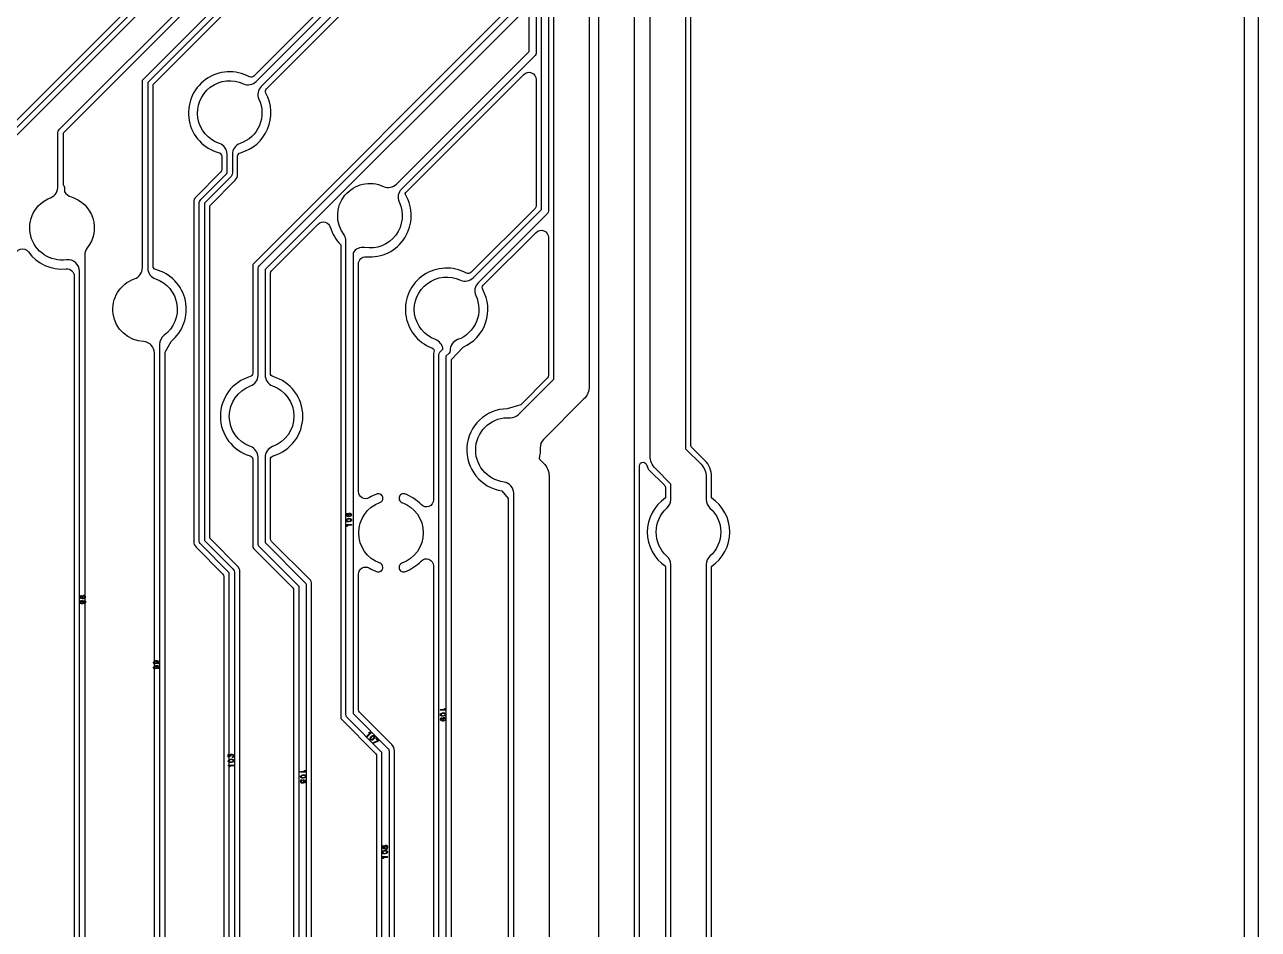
# Model space of a CAD drawing. Extents: x -945 to -170, y -475 to 73.
# Drawn here: x -859.65 to -842.2, y -380.8 to -368.01 of the extents above; entities that cross this region are included whole.
import ezdxf

# ---------------------------------------------------------------- set-up
doc = ezdxf.new("R2010")
doc.units = 0
for name, color, linetype in [('bak_bak_btr2-bcq8108', 11, 'Continuous'), ('bak_outline', 7, 'Continuous'), ('biaozhu1', 4, 'Continuous'), ('quyukuang', 5, 'Continuous')]:
    doc.layers.add(name, color=color, linetype=linetype)

msp = doc.modelspace()

# ---------------------------------------------------------------- linework, layer by layer
at = {"layer": 'bak_bak_btr2-bcq8108', "linetype": 'Continuous'}
for points in [[(-842.404, -329.098), (-842.404, -346.279), (-842.404, -346.279), (-842.404, -382.831), (-842.404, -382.831), (-842.404, -399.357, -0.198968), (-842.638, -399.923), (-854.48, -411.764, 0.198851), (-854.685, -412.259), (-854.685, -420.29, -0.414221), (-854.985, -420.59), (-855.078, -420.59)], [(-851.667, -343.261), (-851.667, -373.126, -0.198915), (-851.74, -373.303), (-852.312, -373.875, 0.203914), (-852.36, -373.993, -0.085503), (-852.376, -374.147), (-852.313, -374.21, -0.206463), (-852.234, -374.391), (-852.234, -381.902, -0.146473), (-852.276, -382.04, 0.412103), (-852.227, -382.146), (-852.18, -382.146), (-852.18, -382.652), (-852.789, -382.652), (-852.789, -382.146), (-852.74, -382.146, 0.434964), (-852.678, -382.061, -0.173135), (-852.734, -381.902), (-852.734, -374.637, 0.366695), (-852.871, -374.477, -0.976695), (-852.781, -373.569, 0.196835), (-852.667, -373.522), (-852.167, -373.022), (-852.167, -343.387, 0.207767)], [(-853.792, -381.82), (-853.792, -372.679, -0.203655), (-853.778, -372.643), (-853.734, -372.599, 0.286842), (-853.841, -372.464, -1.045488), (-853.488, -371.623, 0.309826), (-853.308, -371.589), (-852.342, -370.623), (-852.342, -344.698)], [(-852.242, -344.679), (-852.242, -370.644, -0.200121), (-852.256, -370.679), (-853.237, -371.66, 0.306549), (-853.271, -371.839, -0.442445), (-853.527, -372.464, 0.318508), (-853.633, -372.619, -0.200121), (-853.648, -372.655), (-853.692, -372.698), (-853.692, -381.799)], [(-860.08, -369.394, 0.346364), (-859.921, -369.517), (-859.817, -369.517, 0.184721), (-859.809, -369.513), (-855.486, -365.19), (-855.486, -347.392, 0.181859), (-855.489, -347.384), (-856.887, -345.985), (-859.067, -345.985, -0.225869), (-859.096, -345.971), (-860.239, -344.829, 0.191336), (-860.418, -344.755), (-861.775, -344.755)], [(-851.032, -345.975), (-851.032, -381.444, -0.198954), (-851.105, -381.621), (-851.45, -381.964, 0.101663), (-851.505, -382.068, 0.399141), (-851.439, -382.13), (-851.303, -382.13), (-851.303, -382.636), (-851.911, -382.636), (-851.911, -382.13), (-851.772, -382.13, 0.323508), (-851.711, -382.083, 0.081947), (-851.765, -381.963, -0.443196), (-851.783, -381.593), (-851.532, -381.341), (-851.532, -345.815, -0.203826)], [(-854.597, -382.082), (-854.597, -378.3), (-855.091, -377.806, -0.207121), (-855.106, -377.769), (-855.106, -371.073, 0.150797), (-855.134, -370.982, -0.776666), (-854.575, -370.297, 0.314876), (-854.392, -370.264), (-852.516, -368.389), (-852.516, -346.916)], [(-852.416, -346.897), (-852.416, -368.41, -0.200099), (-852.431, -368.445), (-854.322, -370.336, 0.30861), (-854.354, -370.516, -0.605533), (-854.843, -371.161, 0.299983), (-855.006, -371.235), (-855.006, -377.75), (-854.512, -378.244, -0.207121), (-854.497, -378.281), (-854.497, -382.081, 0.397199)], [(-850.512, -381.563), (-850.512, -375.647, 0.217403), (-850.568, -375.525, -0.446932), (-850.565, -374.844, 0.203944), (-850.512, -374.729), (-850.512, -374.506), (-850.731, -374.287, -0.202686), (-850.805, -374.106), (-850.805, -346.913, -0.198954)], [(-850.305, -347.017), (-850.305, -374.006), (-850.085, -374.226, -0.202686), (-850.012, -374.406), (-850.012, -374.725, 0.210802), (-849.959, -374.845, -0.448525), (-849.958, -375.526, 0.205441), (-850.012, -375.642), (-850.012, -381.563, -0.350371)], [(-849.936, -381.563), (-849.936, -375.67, 0.532293), (-849.936, -374.702), (-849.936, -374.402, 0.198931), (-850.031, -374.172), (-850.218, -373.985, -0.136152), (-850.229, -373.96), (-850.229, -347.063, -0.136486)], [(-855.422, -365.233), (-859.756, -369.566, -0.202899), (-859.819, -369.592), (-859.956, -369.592, 0.291631), (-860.103, -369.686, -0.013415), (-860.113, -369.708, 0.318975), (-860.081, -369.893), (-859.883, -370.092, -0.196768), (-859.858, -370.153), (-859.858, -382.08, 0.424367), (-859.79, -382.146), (-859.592, -382.146), (-859.592, -382.652), (-860.2, -382.652), (-860.2, -382.146), (-859.999, -382.146, 0.409828), (-859.933, -382.081), (-859.933, -370.151, 0.219829), (-859.938, -370.142), (-860.137, -369.943, 0.315671), (-860.322, -369.915)], [(-855.562, -365.159), (-859.829, -369.427, -0.198964), (-859.865, -369.441), (-859.899, -369.441, -0.366029), (-859.949, -369.4)], [(-858.875, -382.082), (-858.875, -371.496, 0.450275), (-859.057, -371.334, -0.895155), (-859.285, -370.456, 0.333833), (-859.182, -370.29, -0.045052), (-859.181, -370.283, -0.040612), (-859.182, -370.271), (-859.182, -369.55, -0.197344), (-859.157, -369.489), (-855.176, -365.508)], [(-855.112, -365.55), (-859.104, -369.542, 0.180971), (-859.107, -369.55), (-859.107, -370.274, -0.198874), (-859.085, -370.328), (-859.085, -370.372, 0.191332), (-858.99, -370.446, -0.529306), (-858.765, -371.166, 0.171358), (-858.8, -371.269), (-858.8, -382.08, 0.414243)], [(-854.781, -365.696), (-857.91, -368.825), (-857.91, -371.455, 0.313836), (-857.8, -371.604, -0.604313), (-857.677, -372.402, 0.234568), (-857.741, -372.532), (-857.741, -382.081, 0.401102), (-857.677, -382.146), (-857.474, -382.146), (-857.474, -382.652), (-858.082, -382.652), (-858.082, -382.146), (-857.879, -382.146, 0.407341), (-857.816, -382.079), (-857.816, -372.653, 0.394578), (-857.967, -372.491, -0.82946), (-858.095, -371.603, 0.324738), (-857.985, -371.447), (-857.985, -368.812, -0.215633), (-857.974, -368.783), (-854.845, -365.654)], [(-857.665, -381.969), (-857.665, -372.639), (-857.579, -372.488, 0.612185), (-857.797, -371.472, -0.339276), (-857.834, -371.423), (-857.834, -368.857), (-854.728, -365.75, 0.198961)], [(-853.65, -365.979), (-856.409, -368.738, -0.338191), (-856.469, -368.747, 1.128505), (-856.901, -369.822, -0.341025), (-856.864, -369.87), (-856.864, -370.059, -0.199), (-856.879, -370.094), (-857.227, -370.442, 0.198967), (-857.26, -370.522), (-857.26, -375.319, 0.19896), (-857.227, -375.399), (-856.847, -375.778, -0.199097), (-856.833, -375.813), (-856.833, -381.969, -0.414254)], [(-856.757, -382.081), (-856.757, -375.766, 0.218111), (-856.762, -375.756), (-857.16, -375.358, -0.192219), (-857.184, -375.298), (-857.184, -370.541, -0.193802), (-857.158, -370.481), (-856.792, -370.115, 0.198052), (-856.788, -370.106), (-856.788, -369.839, 0.30954), (-856.896, -369.69, -1.058685), (-856.556, -368.845, 0.308947), (-856.376, -368.813), (-853.574, -366.011)], [(-853.489, -366.067), (-856.306, -368.884, 0.302514), (-856.339, -369.061, -0.449153), (-856.603, -369.69, 0.324738), (-856.713, -369.846), (-856.713, -370.106, -0.199146), (-856.739, -370.168), (-857.105, -370.534, 0.227926), (-857.109, -370.544), (-857.109, -375.298, 0.232467), (-857.104, -375.308), (-856.706, -375.706, -0.196501), (-856.682, -375.768), (-856.682, -382.08, 0.414243)], [(-856.606, -381.969), (-856.606, -375.746, 0.198955), (-856.64, -375.666), (-857.019, -375.286, -0.198757), (-857.033, -375.251), (-857.033, -370.59, -0.198831), (-857.019, -370.555), (-856.671, -370.207, 0.19841), (-856.638, -370.127), (-856.638, -369.87, -0.343933), (-856.6, -369.821, 0.487319), (-856.24, -368.976, -0.334408), (-856.231, -368.916), (-853.435, -366.12, 0.198933)], [(-852.782, -367.758), (-856.41, -371.387, 0.198757), (-856.425, -371.422), (-856.425, -372.939, -0.338267), (-856.462, -372.987, 0.751639), (-856.461, -374.108, -0.333969), (-856.425, -374.156), (-856.425, -375.385, 0.19899), (-856.41, -375.421), (-855.86, -375.971, -0.198757), (-855.846, -376.006), (-855.846, -381.969, -0.414253)], [(-855.77, -382.079), (-855.77, -375.954), (-856.333, -375.391, -0.208823), (-856.349, -375.354), (-856.349, -374.128, 0.314906), (-856.457, -373.976, -0.698421), (-856.456, -373.119, 0.306476), (-856.349, -372.971), (-856.349, -371.453, -0.200121), (-856.335, -371.418), (-852.691, -367.775)], [(-852.606, -367.831), (-856.249, -371.474), (-856.249, -372.967, 0.306118), (-856.146, -373.117, -0.704349), (-856.145, -373.977, 0.312949), (-856.249, -374.13), (-856.249, -375.333), (-855.686, -375.897, -0.208823), (-855.67, -375.933), (-855.67, -382.082, 0.393075)], [(-854.421, -381.969), (-854.421, -378.279, 0.198941), (-854.458, -378.19), (-854.915, -377.733, -0.198811), (-854.93, -377.698), (-854.93, -375.781, -0.585093), (-854.775, -375.694, 0.051248), (-854.667, -375.745, 0.540553), (-854.584, -375.682, 0.301854), (-854.624, -375.626, -0.703292), (-854.625, -374.767, 0.325781), (-854.584, -374.706, 0.50338), (-854.664, -374.646, 0.05258), (-854.775, -374.698, -0.585613), (-854.93, -374.611), (-854.93, -371.393, -0.440588), (-854.819, -371.292, 0.611513), (-854.265, -370.413, -0.334514), (-854.261, -370.382), (-852.592, -368.713, -0.667995), (-852.417, -368.785), (-852.417, -370.571, -0.19899), (-852.432, -370.607), (-853.342, -371.516, -0.33816), (-853.402, -371.524, 1.069306), (-853.893, -372.58, -0.390923), (-853.862, -372.642, 0.071501), (-853.868, -372.677), (-853.868, -374.728, -0.680552), (-854.044, -374.797, 0.120246), (-854.275, -374.646, 0.531219), (-854.356, -374.711, 0.295794), (-854.316, -374.766, -0.703418), (-854.315, -375.625, 0.325597), (-854.356, -375.686, 0.523259), (-854.272, -375.745, 0.118535), (-854.044, -375.595, -0.680302), (-853.868, -375.664), (-853.868, -381.851, 0.199)], [(-855.594, -381.969), (-855.594, -375.902, 0.198855), (-855.609, -375.867), (-856.159, -375.316, -0.198874), (-856.174, -375.281), (-856.174, -374.156, -0.338003), (-856.137, -374.108, 0.751639), (-856.137, -372.987, -0.333849), (-856.174, -372.939), (-856.174, -371.526, -0.198845), (-856.159, -371.491), (-855.498, -370.83, -0.570482), (-855.328, -370.873, 0.125465), (-855.181, -371.122), (-855.181, -377.802, 0.198867), (-855.167, -377.837), (-854.687, -378.317, -0.198874), (-854.673, -378.352), (-854.673, -381.969, -0.414254)], [(-853.616, -381.747), (-853.616, -372.743), (-853.451, -372.571, 0.442479), (-853.172, -371.754, -0.33442), (-853.164, -371.694), (-852.417, -370.947, -0.668082), (-852.243, -371.019), (-852.243, -372.97, -0.199), (-852.257, -373.006), (-852.635, -373.384), (-852.825, -373.441, 0.921788), (-852.9, -374.601), (-852.81, -374.711), (-852.81, -381.913, -0.423669)], [(-859.783, -371.28, -0.72989), (-859.598, -371.221, 0.269993), (-859.063, -371.463, -0.444847), (-858.95, -371.564), (-858.95, -381.969, -0.414228), (-859, -382.019), (-859.218, -382.019, 0.414253), (-859.268, -382.069), (-859.268, -383.44, 0.414107), (-859.218, -383.49), (-859, -383.49, -0.414082), (-858.95, -383.54), (-858.95, -387.968, -0.199084), (-858.965, -388.003), (-859.653, -388.691, 0.198403)], [(-850.956, -381.445), (-850.956, -374.247, -0.423371), (-850.904, -374.197, -0.28483), (-850.86, -374.225, 0.012776), (-850.853, -374.24), (-850.837, -374.283, 0.103085), (-850.826, -374.3), (-850.599, -374.526, -0.145067), (-850.588, -374.552), (-850.588, -374.702)], [(-850.588, -375.67), (-850.588, -381.563, 0.100245), (-850.562, -381.69), (-850.544, -381.775), (-850.544, -381.974, -0.38194), (-850.594, -382.019), (-850.748, -382.019, 0.414253), (-850.798, -382.069), (-850.798, -383.491, -0.485524), (-850.71, -383.625, 0.080576), (-850.727, -383.728), (-850.727, -386.925, 0.116199), (-850.693, -387.071), (-850.693, -388.964, -0.198855), (-850.707, -389), (-852.438, -390.731, 0.198757), (-852.453, -390.766), (-852.453, -400.634), (-857.739, -405.921, -0.198874), (-857.775, -405.935, -0.414095), (-857.825, -405.885)]]:
    msp.add_lwpolyline(points, format="xyb", dxfattribs=at)
at = {"layer": 'bak_bak_btr2-bcq8108'}
msp.add_arc((-850.262, -375.186), 0.583, 123.9775, 236.0225, dxfattribs=at)
at = {"layer": 'bak_outline', "linetype": 'Continuous'}
msp.add_lwpolyline([(-842.204, -329.098), (-842.204, -399.357, -0.198916), (-842.497, -400.064), (-854.338, -411.905, 0.198918), (-854.485, -412.259), (-854.485, -420.29, -0.414216), (-854.985, -420.79), (-863.985, -420.79, -0.414364), (-864.485, -420.29), (-864.485, -412.209, 0.19873), (-864.631, -411.856), (-876.385, -400.102, -0.198916), (-876.678, -399.395), (-876.678, -329.095, -0.198917)], format="xyb", dxfattribs=at)
at = {"layer": 'biaozhu1'}
for p, q in [((-854.81, -378.069), (-854.77, -378.029)), ((-854.717, -378.159), (-854.654, -378.133))]:
    msp.add_line(p, q, dxfattribs=at)
at = {"layer": 'biaozhu1', "linetype": 'Continuous'}
for points in [[(-855.093, -374.924, -1.487712), (-855.093, -374.935, 0.775304), (-855.075, -374.957)], [(-855.026, -374.946, -0.421687), (-855.102, -374.956), (-855.105, -374.948, -0.095784), (-855.106, -374.946)], [(-855.106, -375.019, -0.379177), (-855.061, -374.991, -0.482475), (-855.026, -375.021)], [(-855.026, -375.021, -0.402615), (-855.102, -375.029), (-855.106, -375.02, -0.055632), (-855.106, -375.019)], [(-855.104, -375.087, -0.70052), (-855.101, -375.078), (-855.031, -375.078, -1), (-855.031, -375.088), (-855.087, -375.088)], [(-855.083, -375.095, -1.522268), (-855.095, -375.095), (-855.104, -375.087)], [(-855.087, -375.088, -0.069267), (-855.086, -375.089), (-855.083, -375.095)], [(-858.787, -376.106, -0.42058), (-858.864, -376.117), (-858.867, -376.108, -0.095784), (-858.867, -376.106)], [(-858.854, -376.084, -1.487491), (-858.855, -376.096, 0.775711), (-858.836, -376.118)], [(-858.867, -376.182, -0.871219), (-858.821, -376.162, -0.486307), (-858.791, -376.16)], [(-858.791, -376.16, -0.461994), (-858.802, -376.198, -0.324969), (-858.821, -376.19, -0.596255), (-858.867, -376.184, -0.095784), (-858.867, -376.182)], [(-858.799, -376.166, 0.425409), (-858.814, -376.17), (-858.816, -376.176)], [(-858.816, -376.176), (-858.814, -376.183, 0.425256), (-858.799, -376.187)], [(-857.828, -377.027, -0.379402), (-857.782, -377.002, -0.577103), (-857.752, -377.04, -0.205996), (-857.755, -377.043), (-857.761, -377.046)], [(-857.779, -377.013, -0.597515), (-857.799, -377.049, -0.359038), (-857.828, -377.029, -0.095784), (-857.828, -377.027)], [(-857.761, -377.046, -1.487491), (-857.761, -377.035, 0.775711), (-857.779, -377.013)], [(-857.828, -377.097, -0.379402), (-857.782, -377.072, -0.577103), (-857.752, -377.11, -0.205996), (-857.755, -377.113), (-857.761, -377.116)], [(-857.779, -377.083, -0.597515), (-857.799, -377.119, -0.359038), (-857.828, -377.099, -0.095784), (-857.828, -377.097)], [(-857.761, -377.116, -1.487491), (-857.761, -377.105, 0.775711), (-857.779, -377.083)], [(-853.767, -377.703, -1), (-853.767, -377.693), (-853.71, -377.693)], [(-853.714, -377.687, -1.522268), (-853.703, -377.687), (-853.694, -377.695, -0.70052), (-853.697, -377.703), (-853.767, -377.703)], [(-853.71, -377.693, -0.069267), (-853.711, -377.692), (-853.714, -377.687)], [(-853.772, -377.768, -0.384765), (-853.726, -377.741, -0.472809), (-853.692, -377.77)], [(-853.692, -377.77, -0.401992), (-853.768, -377.779), (-853.771, -377.77, -0.095784), (-853.772, -377.768)], [(-853.692, -377.836, -0.42058), (-853.768, -377.846), (-853.771, -377.837, -0.095784), (-853.772, -377.836)], [(-853.759, -377.814, -1.487491), (-853.76, -377.825, 0.775711), (-853.741, -377.847)], [(-854.777, -378.028, -1.523158), (-854.769, -378.019), (-854.757, -378.018, -0.701217), (-854.753, -378.027), (-854.803, -378.077, -1), (-854.81, -378.069)], [(-854.77, -378.029, -0.069186), (-854.771, -378.029), (-854.777, -378.028)], [(-854.709, -378.064, -0.482661), (-854.713, -378.11), (-854.72, -378.117, -0.585337), (-854.769, -378.112, -0.177914), (-854.769, -378.109)], [(-854.709, -378.082, 0.50695), (-854.728, -378.073), (-854.741, -378.082), (-854.748, -378.088), (-854.757, -378.101, 0.507013), (-854.748, -378.121)], [(-854.654, -378.133), (-854.677, -378.11, -1), (-854.67, -378.103), (-854.642, -378.131, -0.540717), (-854.643, -378.139), (-854.713, -378.168, -1), (-854.717, -378.159)], [(-856.77, -378.363), (-856.77, -378.332, -0.595633), (-856.762, -378.328), (-856.743, -378.34, -1.208225), (-856.699, -378.371)], [(-856.76, -378.341), (-856.76, -378.363, -1), (-856.77, -378.363)], [(-856.77, -378.422, -0.379177), (-856.725, -378.394, -0.482475), (-856.69, -378.424)], [(-856.707, -378.336, 0.372906), (-856.733, -378.342), (-856.733, -378.349, -0.595633), (-856.741, -378.353), (-856.76, -378.341)], [(-856.699, -378.371), (-856.706, -378.374, -1), (-856.71, -378.364, 0.637699), (-856.707, -378.336)], [(-856.69, -378.424, -0.402615), (-856.766, -378.432), (-856.77, -378.423, -0.055632), (-856.77, -378.422)], [(-856.768, -378.49, -0.70052), (-856.765, -378.481), (-856.695, -378.481, -1), (-856.695, -378.491), (-856.751, -378.491)], [(-856.747, -378.498, -1.522268), (-856.759, -378.498), (-856.768, -378.49)], [(-856.751, -378.491, -0.069267), (-856.75, -378.492), (-856.747, -378.498)], [(-855.745, -378.58, -1), (-855.745, -378.57), (-855.688, -378.57)], [(-855.693, -378.564, -1.522268), (-855.681, -378.564), (-855.672, -378.572, -0.70052), (-855.675, -378.58), (-855.745, -378.58)], [(-855.688, -378.57, -0.069267), (-855.689, -378.569), (-855.693, -378.564)], [(-855.75, -378.645, -0.384765), (-855.704, -378.618, -0.472809), (-855.67, -378.647)], [(-855.67, -378.647, -0.401992), (-855.746, -378.656), (-855.75, -378.647, -0.095784), (-855.75, -378.645)], [(-855.732, -378.725, 0.819215), (-855.708, -378.699, -0.735195), (-855.704, -378.69), (-855.674, -378.693, -0.388911), (-855.67, -378.698), (-855.67, -378.727, -1), (-855.68, -378.727), (-855.68, -378.703), (-855.695, -378.701, -0.644414), (-855.726, -378.737), (-855.736, -378.734, -0.113002), (-855.738, -378.733), (-855.745, -378.728, -0.127516), (-855.746, -378.726), (-855.75, -378.717, -0.095784), (-855.75, -378.715)], [(-855.733, -378.688, -1), (-855.73, -378.697, 0.637699), (-855.732, -378.725)], [(-854.57, -379.636, 0.610192), (-854.587, -379.638), (-854.587, -379.647)], [(-854.563, -379.657, -0.647914), (-854.597, -379.65, -0.095784), (-854.597, -379.648)], [(-854.597, -379.715, -0.379177), (-854.552, -379.688, -0.482475), (-854.517, -379.717)], [(-854.517, -379.717, -0.402615), (-854.593, -379.726), (-854.597, -379.717, -0.055632), (-854.597, -379.715)], [(-854.595, -379.784, -0.70052), (-854.592, -379.775), (-854.522, -379.775, -1), (-854.522, -379.785), (-854.578, -379.785)], [(-854.574, -379.792, -1.522268), (-854.586, -379.792), (-854.595, -379.784)], [(-854.578, -379.785, -0.069267), (-854.578, -379.786), (-854.574, -379.792)]]:
    msp.add_lwpolyline(points, format="xyb", dxfattribs=at)
for points in [[(-855.096, -375.018), (-855.093, -375.024, 0.272478), (-855.038, -375.024, 0.312161), (-855.038, -375.008, 0.272445), (-855.093, -375.008), (-855.096, -375.014)], [(-853.762, -377.768), (-853.759, -377.774, 0.272445), (-853.704, -377.774, 0.311837), (-853.704, -377.758, 0.272432), (-853.759, -377.758), (-853.762, -377.764)], [(-856.76, -378.421), (-856.757, -378.427, 0.272478), (-856.702, -378.427, 0.312161), (-856.702, -378.411, 0.272445), (-856.757, -378.411), (-856.76, -378.417)], [(-855.74, -378.644), (-855.738, -378.65, 0.272445), (-855.682, -378.65, 0.311837), (-855.682, -378.635, 0.272432), (-855.738, -378.635), (-855.74, -378.641)], [(-854.587, -379.715), (-854.585, -379.721, 0.272478), (-854.529, -379.721, 0.312161), (-854.529, -379.705, 0.272445), (-854.585, -379.705), (-854.587, -379.711)]]:
    msp.add_lwpolyline(points, format="xyb", close=True, dxfattribs=at)
at = {"layer": 'biaozhu1'}
for centre, radius in [((-855.052, -374.944), 0.0151), ((-858.814, -376.105), 0.0151), ((-858.842, -376.176), 0.0152), ((-857.802, -377.026), 0.0151), ((-857.802, -377.096), 0.0151), ((-853.718, -377.834), 0.0151), ((-854.542, -379.643), 0.0152)]:
    msp.add_circle(centre, radius, dxfattribs=at)
for centre, radius, start, end in [((-855.086, -374.943), 0.0197, 108.9553, 189.1016), ((-855.055, -374.944), 0.0233, 90.0194, 213.449), ((-855.051, -374.946), 0.0255, 0.7979, 99.5416), ((-858.848, -376.103), 0.0197, 108.9489, 189.1081), ((-858.817, -376.105), 0.0233, 90.0194, 213.449), ((-858.813, -376.107), 0.0255, 0.8043, 99.5305), ((-858.818, -376.176), 0.0213, 330.4443, 29.5557), ((-853.752, -377.832), 0.0197, 108.9489, 189.1081), ((-853.721, -377.834), 0.0233, 90.0194, 213.449), ((-853.717, -377.836), 0.0255, 0.8043, 99.5305), ((-854.715, -378.12), 0.0556, 84.2973, 168.4925), ((-854.761, -378.068), 0.0545, 284.5194, 345.4806), ((-855.727, -378.71), 0.0236, 106.4931, 191.8563), ((-854.577, -379.643), 0.0204, 44.4979, 195.9023), ((-854.541, -379.643), 0.026, 213.0455, 146.9545), ((-854.577, -379.643), 0.0104, 204.1519, 43.2244)]:
    msp.add_arc(centre, radius, start, end, dxfattribs=at)
at = {"layer": 'quyukuang', "linetype": 'Continuous', "const_width": 0.001}
msp.add_lwpolyline([(-866.96, -382.393), (-866.96, -361.667), (-848.908, -361.667), (-848.908, -382.393)], close=True, dxfattribs=at)

doc.saveas('drawing.dxf')
